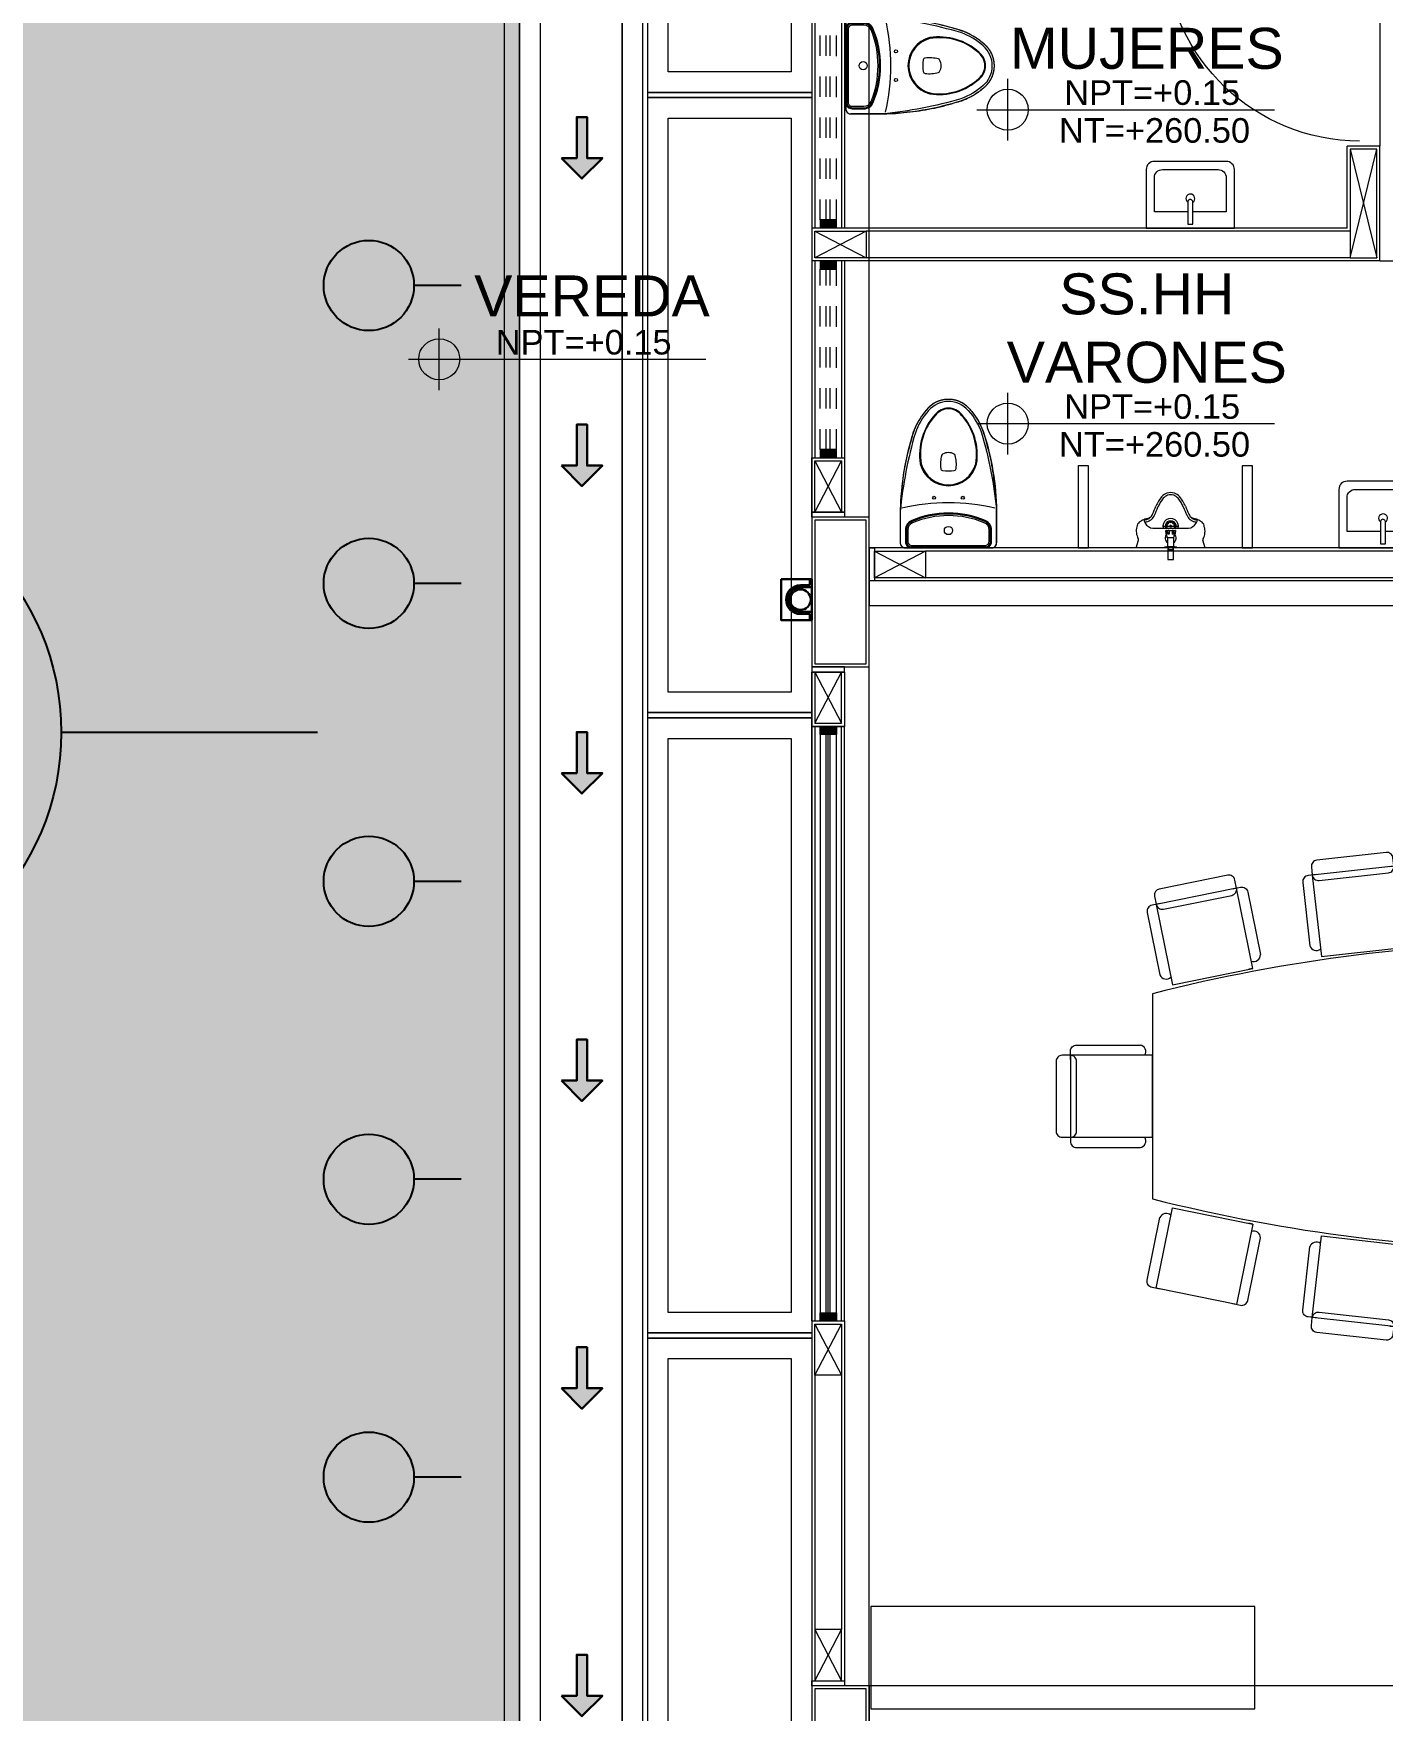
# Model space of a CAD drawing. Header units: metres. Extents: x 349075 to 349285, y 9281902 to 9282050.
# Drawn here: x 349099.97 to 349106.54, y 9281932.1 to 9281940.28 of the extents above; entities that cross this region are included whole.
import ezdxf

# ---------------------------------------------------------------- set-up
doc = ezdxf.new("R2010")
doc.units = ezdxf.units.M
doc.header["$LTSCALE"] = 0.25
doc.linetypes.add('01 nivel$0$HIDDEN2', pattern=[0.1875, 0.125, -0.0625])
for name, color, linetype, lineweight in [('.', 7, 'Continuous', 0), ('0_ CUNETAS', 151, 'Continuous', 5), ('0_VANOS', 30, 'Continuous', 9), ('AREA-VERDE', 3, 'CONTINUOUS', 9), ('ARQ-FONDO', 253, 'CONTINUOUS', 9), ('CUNETAS-RED', 5, 'CONTINUOUS', 18), ('LLORAD-SIMB', 1, 'CONTINUOUS', 25), ('LLORAD-TEXTO', 1, 'CONTINUOUS', 25), ('LLORAD-TRAMO', 1, 'CONTINUOUS', 70)]:
    doc.layers.add(name, color=color, linetype=linetype, lineweight=lineweight)
doc.styles.add('Arial_1', font='arial.ttf', dxfattribs={"height": 0.15})

# ---------------------------------------------------------------- blocks, each defined once
blk = doc.blocks.new('*U3805')
at = {"layer": '.', "lineweight": 30}
h = blk.add_hatch(color=1, dxfattribs=at)
h.dxf.hatch_style = 1
h.paths.add_polyline_path([(-0.025, -0.05), (-0.1, -0.05), (0, -0.15), (0.1, -0.05), (0.025, -0.05), (0.025, 0.15), (-0.025, 0.15)])
at = {"layer": '0_ CUNETAS', "color": 1, "lineweight": 30}
blk.add_lwpolyline([(-0.1, -0.05), (-0.025, -0.05), (-0.025, 0.15), (0.025, 0.15), (0.025, -0.05), (0.1, -0.05), (0, -0.15)], close=True, dxfattribs=at)
blk = doc.blocks.new('*U3868')
at = {"layer": '0_ CUNETAS', "color": 0, "linetype": 'ByBlock', "lineweight": -2, "transparency": 16777216}
for p in [(0, 16.5), (0, 15), (0, 13.5), (0, 12), (0, 10.5), (0, 9)]:
    blk.add_blockref('*U3805', p, dxfattribs=at)
blk = doc.blocks.new('red drenaje')
at = {"layer": 'CUNETAS-RED', "lineweight": 0}
for p, q in [((-48.7, 70.0031), (-48.7, 10.193)), ((-48.1, 70.0031), (-48.1, 10.193)), ((-48.6, 69.7801), (-48.6, 10.193)), ((-48.2, 69.7801), (-48.2, 10.193))]:
    blk.add_line(p, q, dxfattribs=at)
blk.add_lwpolyline([(-48.2, 10.193), (-48.2, 69.9031), (-48.6, 69.9031), (-48.6, 10.193)], close=True, dxfattribs=at)
blk.add_blockref('*U3868', (-48.3957, 5.2249), dxfattribs=at)
blk = doc.blocks.new('junta vereda 0.8')
at = {"layer": 'ARQ-FONDO'}
blk.add_lwpolyline([(0.0127, 0), (-0.0127, 0), (-0.0127, 0.8), (0.0127, 0.8)], close=True, dxfattribs=at)
blk = doc.blocks.new('Cotas de elevación - M_Cota de elevación - Destino rellenado-517392-Nivel 1')
at = {"layer": 'ARQ-FONDO'}
for p, q in [((0, -0.0015), (0, 0.0015)), ((-0.0015, 0), (0.013, 0))]:
    blk.add_line(p, q, dxfattribs=at)
blk.add_circle((0, 0), 0.001, dxfattribs=at)
blk = doc.blocks.new('VEREDAAAAA')
at = {"layer": 'ARQ-FONDO', "elevation": 0}
for points in [[(-19.03, -6.9778), (-19.03, -9.9778), (-19.83, -9.9778), (-19.83, -6.9778)], [(-19.13, -7.0778), (-19.13, -9.8778), (-19.73, -9.8778), (-19.73, -7.0778)], [(-19.03, -10.0032), (-19.03, -13.0032), (-19.83, -13.0032), (-19.83, -10.0032)], [(-19.13, -10.1032), (-19.13, -12.9032), (-19.73, -12.9032), (-19.73, -10.1032)], [(-19.03, -13.0286), (-19.03, -16.0286), (-19.83, -16.0286), (-19.83, -13.0286)], [(-19.13, -13.1286), (-19.13, -15.9286), (-19.73, -15.9286), (-19.73, -13.1286)], [(-19.03, -16.054), (-19.03, -19.054), (-19.83, -19.054), (-19.83, -16.054)], [(-19.13, -16.154), (-19.13, -18.954), (-19.73, -18.954), (-19.73, -16.154)]]:
    blk.add_lwpolyline(points, close=True, dxfattribs=at)
at = {"layer": 'ARQ-FONDO', "rotation": 270}
for p in [(-19.8301, -9.9905, 0), (-19.83, -13.0159, 0), (-19.83, -16.0413, 0)]:
    blk.add_blockref('junta vereda 0.8', p, dxfattribs=at)
at = {"layer": 'ARQ-FONDO', "xscale": 99.99999999999991, "yscale": 99.99999999999991, "zscale": 99.99999999999991}
blk.add_blockref('Cotas de elevación - M_Cota de elevación - Destino rellenado-517392-Nivel 1', (-20.8468, -11.2797), dxfattribs=at)
at = {"layer": 'ARQ-FONDO', "insert": (-21.2768, -10.8706), "char_height": 0.2, "width": 2.349898, "attachment_point": 1, "style": 'Arial_1'}
blk.add_mtext('\\pxqc;VEREDA', dxfattribs=at)
at = {"layer": 'ARQ-FONDO', "insert": (-20.5711, -11.1363), "char_height": 0.12, "width": 0.902142, "attachment_point": 1, "line_spacing_factor": 0.941778, "style": 'Arial_1'}
blk.add_mtext('NPT=+0.15', dxfattribs=at)
blk = doc.blocks.new('534')
at = {"layer": 'ARQ-FONDO'}
for points in [[(2700.0273, 624.015), (2699.6273, 624.015), (2699.6273, 623.965), (2700.0273, 623.965)], [(2700.0273, 623.215), (2699.6273, 623.215), (2699.6273, 623.165), (2700.0273, 623.165)]]:
    blk.add_lwpolyline(points, close=True, dxfattribs=at)
blk = doc.blocks.new('3145')
at = {"layer": 'ARQ-FONDO'}
for p, q in [((2730.4578, 649.8224), (2730.4198, 649.8124)), ((2730.4578, 649.8239), (2730.4578, 649.4874)), ((2730.3518, 649.6169), (2730.3518, 649.6929)), ((2730.3731, 649.6782), (2730.3731, 649.6753)), ((2730.3731, 649.6753), (2730.3901, 649.6732)), ((2730.3731, 649.6678), (2730.3731, 649.6753)), ((2730.3901, 649.6762), (2730.3901, 649.6732)), ((2730.4081, 649.6711), (2730.3901, 649.6734)), ((2730.4581, 649.6849), (2730.4566, 649.6849)), ((2730.3731, 649.6678), (2730.3731, 649.6626)), ((2730.3731, 649.6626), (2730.3901, 649.6616)), ((2730.3731, 649.6469), (2730.3731, 649.6626)), ((2730.3731, 649.6469), (2730.3901, 649.6481)), ((2730.3731, 649.6469), (2730.3731, 649.6417)), ((2730.3901, 649.6428), (2730.3731, 649.6417)), ((2730.3731, 649.6344), (2730.3731, 649.6417)), ((2730.3731, 649.6344), (2730.3901, 649.6365)), ((2730.3731, 649.6344), (2730.3731, 649.6315)), ((2730.3901, 649.6669), (2730.3901, 649.6616)), ((2730.3901, 649.6481), (2730.3901, 649.6428)), ((2730.4081, 649.6386), (2730.3901, 649.6363)), ((2730.3901, 649.6365), (2730.3901, 649.6336)), ((2730.4081, 649.6711), (2730.4081, 649.6386)), ((2730.4081, 649.6689), (2730.4529, 649.6679)), ((2730.4529, 649.6418), (2730.4081, 649.6409)), ((2730.4581, 649.6249), (2730.4566, 649.6249)), ((2730.4579, 649.6654), (2730.4661, 649.6654)), ((2730.4579, 649.6444), (2730.4661, 649.6444)), ((2730.4661, 649.6654), (2730.4661, 649.6444)), ((2730.4578, 649.4874), (2730.4198, 649.4973))]:
    blk.add_line(p, q, dxfattribs=at)
blk.add_lwpolyline([(2730.4578, 649.6412), (2730.5132, 649.6412), (2730.5132, 649.6683), (2730.4578, 649.6683)], dxfattribs=at)
for centre in [(2730.337, 649.6697), (2730.3518, 649.6759), (2730.3308, 649.6549), (2730.337, 649.64), (2730.3518, 649.6549), (2730.3518, 649.6339)]:
    blk.add_circle(centre, 0.0045, dxfattribs=at)
for centre, radius, start, end in [((2730.2809, 649.7788), 0.0369, 288.82805, 321.60713), ((2730.2874, 649.7661), 0.0229, 310.30956, 330.63332), ((2730.2492, 649.793), 0.0696, 326.70076, 344.84375), ((2730.2746, 649.786), 0.0464, 319.48247, 347.38743), ((2730.4133, 649.75), 0.1001, 152.10911, 165.64146), ((2730.2746, 649.786), 0.0574, 319.48247, 347.38743), ((2730.3443, 649.7704), 0.025, 150.63933, 167.38743), ((2730.3251, 649.7812), 0.003, 68.28304, 150.63933), ((2730.3626, 649.7797), 0.0414, 137.07632, 155.50345), ((2730.3019, 649.7229), 0.0657, 28.07725, 68.28304), ((2730.3443, 649.7704), 0.014, 150.63933, 167.38743), ((2730.3356, 649.7746), 0.00444, 84.88459, 143.79775), ((2730.3547, 649.7903), 0.0285, 90.71185, 141.97672), ((2730.3769, 649.748), 0.0744, 61.40084, 107.66941), ((2730.4173, 649.8221), 0.01, 241.40084, 284.67639), ((2730.2681, 649.6547), 0.0802, 166.85605, 192.82198), ((2730.2503, 649.6507), 0.0643, 130.74163, 159.76301), ((2730.2512, 649.6498), 0.0545, 130.88411, 158.62076), ((2730.323, 649.5609), 0.1798, 112.61017, 129.62851), ((2730.323, 649.5609), 0.1688, 112.61017, 129.62851), ((2730.1085, 650.1135), 0.413, 290.60016, 296.50436), ((2730.1085, 650.1135), 0.424, 290.60016, 296.50436), ((2730.2809, 649.7788), 0.0479, 288.82805, 321.60713), ((2730.3518, 649.6549), 0.038, 75.17225, 284.82775), ((2730.3518, 649.6549), 0.027, 68.55555, 291.44445), ((2730.3518, 649.6549), 0.021, 71.85706, 288.14294), ((2727.9106, 649.6549), 2.4513, 0, 2.31467), ((2730.4091, 649.6546), 0.027, 30.56654, 134.73477), ((2730.2512, 649.6599), 0.0655, 200.58819, 229.11589), ((2730.2698, 649.6549), 0.071, 167.93953, 192.06047), ((2730.2512, 649.6599), 0.0545, 201.37924, 229.11589), ((2730.323, 649.7488), 0.1798, 230.37149, 247.38983), ((2730.323, 649.7488), 0.1688, 230.37149, 247.38983), ((2730.1085, 649.1962), 0.424, 63.49564, 69.39984), ((2730.3518, 649.6549), 0.0045, 0, 299.93822), ((2727.9106, 649.6549), 2.4513, 357.68533, 0), ((2730.4091, 649.6546), 0.027, 225.26523, 330.76977), ((2730.1085, 649.1962), 0.413, 63.49564, 69.39984), ((2730.2809, 649.531), 0.0369, 38.39287, 71.17195), ((2730.2809, 649.531), 0.0479, 38.39287, 71.17195), ((2730.2874, 649.5436), 0.0229, 29.36668, 49.69044), ((2730.2492, 649.5167), 0.0696, 15.15625, 33.29924), ((2730.2746, 649.5237), 0.0464, 12.61257, 40.51753), ((2730.4133, 649.5597), 0.1001, 194.35854, 207.89089), ((2730.2746, 649.5237), 0.0574, 12.61257, 40.51753), ((2730.3443, 649.5393), 0.025, 192.61257, 209.36067), ((2730.3251, 649.5285), 0.003, 209.36067, 291.71696), ((2730.3626, 649.53), 0.0414, 204.49655, 222.92368), ((2730.3019, 649.5868), 0.0657, 291.71696, 331.92275), ((2730.3443, 649.5393), 0.014, 192.61257, 209.36067), ((2730.3356, 649.5351), 0.00444, 216.20225, 275.11541), ((2730.3612, 649.5275), 0.0388, 221.49741, 259.74721), ((2730.3739, 649.5717), 0.0846, 256.67001, 297.18066), ((2730.4173, 649.4876), 0.01, 75.32361, 118.59916)]:
    blk.add_arc(centre, radius, start, end, dxfattribs=at)
for points in [[(2730.3731, 649.6782), (2730.3788, 649.6775), (2730.3845, 649.6768), (2730.3901, 649.6762)], [(2730.3731, 649.6678), (2730.3788, 649.6675), (2730.3845, 649.6672), (2730.3901, 649.6669)], [(2730.3901, 649.6336), (2730.3845, 649.6329), (2730.3788, 649.6322), (2730.3731, 649.6315)]]:
    blk.add_open_spline(points, degree=3, dxfattribs=at)
blk.add_open_spline([(2730.4566, 649.6849), (2730.4563, 649.6849), (2730.4559, 649.6848), (2730.4552, 649.6846), (2730.4549, 649.6844), (2730.4544, 649.684), (2730.4542, 649.6838), (2730.4538, 649.6834), (2730.4536, 649.6832), (2730.4534, 649.6828), (2730.4534, 649.6826), (2730.4533, 649.6824), (2730.4532, 649.6823), (2730.4532, 649.6821), (2730.4532, 649.682), (2730.4532, 649.6819), (2730.4531, 649.6818), (2730.4531, 649.6815), (2730.4531, 649.6814), (2730.4531, 649.6807), (2730.453, 649.6799), (2730.453, 649.6774), (2730.453, 649.6757), (2730.4529, 649.6716), (2730.4529, 649.6692), (2730.4529, 649.6641), (2730.4529, 649.6614), (2730.4529, 649.6558), (2730.4529, 649.6529), (2730.4529, 649.6473), (2730.4529, 649.6446), (2730.4529, 649.6396), (2730.4529, 649.6374), (2730.453, 649.6335), (2730.453, 649.6319), (2730.4531, 649.6294), (2730.4531, 649.6288), (2730.4531, 649.628), (2730.4531, 649.628), (2730.4532, 649.6277), (2730.4532, 649.6276), (2730.4532, 649.6274), (2730.4533, 649.6273), (2730.4534, 649.6269), (2730.4535, 649.6267), (2730.4538, 649.6263), (2730.4539, 649.6261), (2730.4542, 649.6258), (2730.4544, 649.6257), (2730.4549, 649.6253), (2730.4553, 649.6251), (2730.4561, 649.6249), (2730.4564, 649.6249), (2730.4566, 649.6249)], degree=3, knots=[1.916723, 1.916723, 1.916723, 1.916723, 1.919748, 1.919748, 1.923082, 1.923082, 1.927452, 1.927452, 1.934042, 1.934042, 1.943437, 1.943437, 1.953798, 1.953798, 1.967187, 1.967187, 1.990863, 1.990863, 2.061295, 2.061295, 2.375454, 2.375454, 2.703907, 2.703907, 3.025591, 3.025591, 3.346257, 3.346257, 3.666675, 3.666675, 3.987107, 3.987107, 4.307832, 4.307832, 4.629766, 4.629766, 4.960183, 4.960183, 5.009249, 5.009249, 5.020348, 5.020348, 5.034179, 5.034179, 5.044278, 5.044278, 5.048432, 5.048432, 5.051491, 5.051491, 5.05606, 5.05606, 5.058315, 5.058315, 5.058315, 5.058315], dxfattribs=at)
blk = doc.blocks.new('3545454')
at = {"layer": 'ARQ-FONDO'}
for p, q in [((2729.8556, 649.2617), (2730.0106, 649.2617)), ((2730.0356, 648.8167), (2730.0356, 649.2367)), ((2729.8556, 648.7917), (2730.0106, 648.7917))]:
    blk.add_line(p, q, dxfattribs=at)
for points in [[(2729.4706, 649.1976, -0.073136), (2729.8556, 649.2617, -0.060294)], [(2729.4735, 649.1881, -0.047463), (2729.8556, 649.2617)], [(2729.4706, 648.8558, 0.073117), (2729.8556, 648.7917, 0.060294)], [(2729.4735, 648.8653, 0.047463), (2729.8556, 648.7917)]]:
    blk.add_lwpolyline(points, format="xyb", dxfattribs=at)
for points in [[(2729.9473, 648.8167), (2730.0036, 648.8167, 0.414214), (2730.0356, 648.8487), (2730.0356, 649.2047, 0.414214), (2730.0036, 649.2367), (2729.9473, 649.2367, 0.303863), (2729.9011, 649.2057, 0.19793), (2729.9011, 648.8476, 0.303863)], [(2729.9473, 648.8217), (2730.0036, 648.8217, 0.414214), (2730.0306, 648.8487), (2730.0306, 649.2047, 0.414214), (2730.0036, 649.2317), (2729.9473, 649.2317, 0.303863), (2729.9057, 649.2038, 0.19793), (2729.9057, 648.8496, 0.303863)], [(2729.9473, 648.8287), (2730.0036, 648.8287, 0.414214), (2730.0236, 648.8487), (2730.0236, 649.2047, 0.414214), (2730.0036, 649.2247), (2729.9473, 649.2247, 0.303863), (2729.9121, 649.2012, 0.19793), (2729.9121, 648.8522, 0.303863)]]:
    blk.add_lwpolyline(points, format="xyb", close=True, dxfattribs=at)
for centre, radius in [((2729.7906, 649.0967), 0.0075), ((2729.9506, 649.0267), 0.02), ((2729.7906, 648.9567), 0.0075)]:
    blk.add_circle(centre, radius, dxfattribs=at)
for centre, radius, start, end in [((2730.8098, 649.0267), 0.9942, 166.81248, 193.18752), ((2730.0106, 649.2367), 0.025, 0, 90), ((2729.5805, 648.8768), 0.2906, 81.03982, 132.31169), ((2729.5776, 648.8818), 0.2817, 80.3823, 132.55425), ((2729.5903, 649.0267), 0.1372, 284.46755, 75.53245), ((2729.5903, 649.0267), 0.1416, 284.46755, 75.53245), ((2729.4374, 649.0267), 0.0836, 128.80772, 231.19228), ((2729.4374, 649.0267), 0.0804, 128.80772, 231.19228), ((2729.6287, 649.0267), 0.0583, 150.90438, 209.09562), ((2729.5864, 649.0502), 0.01, 104.53949, 150.90438), ((2729.6277, 648.8913), 0.1742, 83.2198, 104.53949), ((2729.6476, 649.0543), 0.01, 5.98436, 86.386), ((2729.3847, 649.0267), 0.2744, 354.01564, 5.98436), ((2729.5805, 649.1766), 0.2906, 227.68831, 278.96018), ((2729.5776, 649.1716), 0.2817, 227.44575, 279.6177), ((2729.5864, 649.0032), 0.01, 209.09562, 255.46051), ((2729.6277, 649.1621), 0.1742, 255.46051, 276.7802), ((2729.6476, 648.9991), 0.01, 273.614, 354.01564), ((2730.0106, 648.8167), 0.025, 270, 0)]:
    blk.add_arc(centre, radius, start, end, dxfattribs=at)
at = {"layer": 'ARQ-FONDO', "extrusion": (0, 0, -1)}
blk.add_ellipse((2729.5819, 648.8845), major_axis=(0.2279, 0.2279), ratio=1, start_param=4.760773, end_param=5.154972, dxfattribs=at)
at = {"layer": 'ARQ-FONDO'}
for centre, major_axis, start_param, end_param in [((2729.4473, 649.0267), (0.0895, -0.0895), 3.060588, 4.793394), ((2729.5819, 649.1689), (0.2279, 0.2279), 3.189976, 3.584176)]:
    blk.add_ellipse(centre, major_axis=major_axis, ratio=1, start_param=start_param, end_param=end_param, dxfattribs=at)
blk.add_rational_spline([(2729.3587, 648.9227), (2729.3586, 648.9227), (2729.3586, 648.9228), (2729.3585, 648.9228), (2729.3562, 648.9248), (2729.354, 648.9268), (2729.3456, 648.935), (2729.3399, 648.9418), (2729.3298, 648.9563), (2729.3255, 648.9641), (2729.3185, 648.9802), (2729.3158, 648.9887), (2729.312, 649.0059), (2729.3109, 649.0147), (2729.3105, 649.0323), (2729.3111, 649.0412), (2729.3141, 649.0585), (2729.3165, 649.0671), (2729.3227, 649.0836), (2729.3267, 649.0915), (2729.336, 649.1065), (2729.3414, 649.1135), (2729.3509, 649.1237), (2729.3546, 649.1272), (2729.3585, 649.1306), (2729.3586, 649.1306), (2729.3586, 649.1307), (2729.3587, 649.1307), (2729.3587, 649.1307), (2729.3587, 649.1307), (2729.3587, 649.1307), (2729.3662, 649.1375), (2729.374, 649.144), (2729.3959, 649.1604), (2729.4104, 649.1697), (2729.4399, 649.1854), (2729.4549, 649.192), (2729.4702, 649.1975), (2729.4703, 649.1975), (2729.4705, 649.1976), (2729.4706, 649.1976), (2729.5954, 649.2377), (2729.7246, 649.2592), (2729.8556, 649.2617), (2729.9073, 649.2617), (2729.959, 649.2617), (2730.0106, 649.2617), (2730.0253, 649.2617), (2730.0356, 649.2513), (2730.0356, 649.2367), (2730.0356, 649.0967), (2730.0356, 648.9567), (2730.0356, 648.8167), (2730.0356, 648.802), (2730.0253, 648.7917), (2730.0106, 648.7917), (2729.959, 648.7917), (2729.9073, 648.7917), (2729.8556, 648.7917), (2729.7246, 648.7942), (2729.5954, 648.8157), (2729.4706, 648.8558), (2729.4705, 648.8558), (2729.4703, 648.8559), (2729.4702, 648.8559), (2729.4549, 648.8614), (2729.4399, 648.868), (2729.4104, 648.8837), (2729.3959, 648.893), (2729.374, 648.9094), (2729.3662, 648.9159), (2729.3587, 648.9227), (2729.3587, 648.9227), (2729.3587, 648.9227), (2729.3587, 648.9227)], [1, 1, 1, 1, 1, 1, 1, 1, 1, 1, 1, 1, 1, 1, 1, 1, 1, 1, 1, 1, 1, 1, 1, 1, 1, 1, 1, 1, 1, 1, 1, 1, 1, 1, 1, 1, 1, 1, 1, 1, 1, 0.992906089237, 0.992906089237, 1, 1, 1, 1, 0.804737854124, 0.804737854124, 1, 1, 1, 1, 0.804737854127, 0.804737854127, 1, 1, 1, 1, 0.99290975227, 0.99290975227, 1, 1, 1, 1, 1, 1, 1, 1, 1, 1, 1, 1, 1, 1], degree=3, knots=[0, 0, 0, 0, 0.001494, 0.001494, 0.001494, 0.067055, 0.067055, 0.260732, 0.260732, 0.454409, 0.454409, 0.648086, 0.648086, 0.841764, 0.841764, 1.035441, 1.035441, 1.229118, 1.229118, 1.422795, 1.422795, 1.616472, 1.616472, 1.728886, 1.728886, 1.728886, 1.730392, 1.730392, 1.730392, 1.730573, 1.730573, 1.730573, 1.822093, 1.822093, 1.977165, 1.977165, 2.124105, 2.124105, 2.124105, 3.124105, 3.124105, 3.124105, 3.41613, 3.41613, 3.41613, 4.41613, 4.41613, 4.41613, 5.986926, 5.986926, 5.986926, 6.986926, 6.986926, 6.986926, 8.557723, 8.557723, 8.557723, 9.557723, 9.557723, 9.557723, 9.849672, 9.849672, 9.849672, 10.849672, 10.849672, 10.849672, 10.996613, 10.996613, 11.151684, 11.151684, 11.243278, 11.243278, 11.243278, 11.243386, 11.243386, 11.243386, 11.243386], dxfattribs=at)
for points, knots in [([(2729.3586, 649.1306), (2729.3661, 649.1375), (2729.374, 649.144), (2729.3959, 649.1604), (2729.4104, 649.1697), (2729.4399, 649.1854), (2729.4549, 649.192), (2729.4702, 649.1975)], [5.5461706, 5.5461706, 5.5461706, 5.5461706, 5.638358, 5.638358, 5.7934291, 5.7934291, 5.94037, 5.94037, 5.94037, 5.94037]), ([(2729.3588, 649.1308), (2729.3548, 649.1274), (2729.351, 649.1238), (2729.3414, 649.1135), (2729.336, 649.1065), (2729.3267, 649.0915), (2729.3227, 649.0836), (2729.3165, 649.0671), (2729.3141, 649.0585), (2729.3111, 649.0412), (2729.3105, 649.0323), (2729.3109, 649.0147), (2729.312, 649.0059), (2729.3158, 648.9887), (2729.3185, 648.9802), (2729.3255, 648.9641), (2729.3298, 648.9563), (2729.3399, 648.9418), (2729.3456, 648.935), (2729.3541, 648.9267), (2729.3564, 648.9246), (2729.3588, 648.9226)], [0.704394, 0.704394, 0.704394, 0.704394, 0.819519, 0.819519, 1.013197, 1.013197, 1.206874, 1.206874, 1.400551, 1.400551, 1.594228, 1.594228, 1.787905, 1.787905, 1.981583, 1.981583, 2.17526, 2.17526, 2.368937, 2.368937, 2.437199, 2.437199, 2.437199, 2.437199]), ([(2729.3586, 648.9228), (2729.3661, 648.9159), (2729.374, 648.9094), (2729.3959, 648.893), (2729.4104, 648.8837), (2729.4399, 648.868), (2729.4549, 648.8614), (2729.4702, 648.8559)], [5.5461706, 5.5461706, 5.5461706, 5.5461706, 5.638358, 5.638358, 5.7934291, 5.7934291, 5.94037, 5.94037, 5.94037, 5.94037])]:
    blk.add_open_spline(points, degree=3, knots=knots, dxfattribs=at)
blk = doc.blocks.new('q0')
at = {"layer": 'ARQ-FONDO'}
for points in [[(2729.6504, 649.6317, 0.414214), (2729.6106, 649.6715), (2729.2602, 649.6715, 0.414214), (2729.2204, 649.6317), (2729.2204, 649.3457), (2729.6504, 649.3457)], [(2729.4234, 649.3654), (2729.4473, 649.3654), (2729.4473, 649.4714, 1.177276), (2729.4234, 649.4714)]]:
    blk.add_lwpolyline(points, format="xyb", close=True, dxfattribs=at)
blk.add_lwpolyline([(2729.4234, 649.4254), (2729.2602, 649.4254), (2729.2602, 649.5919, -0.414214), (2729.3, 649.6317), (2729.5708, 649.6317, -0.414214), (2729.6106, 649.5919), (2729.6106, 649.4254), (2729.4473, 649.4254)], format="xyb", dxfattribs=at)
blk.add_arc((2729.4358, 649.4904), 0.0217, 301.27886, 234.93873, dxfattribs=at)
blk = doc.blocks.new('*U836')
at = {"linetype": 'Continuous', "true_color": 0xbebebe}
for points in [[(3032.1314, 1351.1888), (3032.1314, 1351.2688), (3032.1714, 1351.2688), (3032.1714, 1351.1888)], [(3033.0514, 1351.1888), (3033.0514, 1351.2688), (3033.0914, 1351.2688), (3033.0914, 1351.1888)]]:
    blk.add_hatch(color=9, dxfattribs=at).paths.add_polyline_path(points)
at = {"layer": '0_VANOS', "linetype": 'Continuous'}
for p, q in [((3032.1314, 1351.2688), (3032.1714, 1351.2688)), ((3032.1314, 1351.2688), (3032.1314, 1351.1888)), ((3032.1714, 1351.2688), (3032.1714, 1351.1888)), ((3033.0514, 1351.1888), (3033.0514, 1351.2688)), ((3033.0514, 1351.2688), (3033.0914, 1351.2688)), ((3033.0914, 1351.2688), (3033.0914, 1351.1888)), ((3032.1714, 1351.1888), (3032.1314, 1351.1888)), ((3033.0914, 1351.1888), (3033.0514, 1351.1888))]:
    blk.add_line(p, q, dxfattribs=at)
at = {"layer": '0_VANOS', "linetype": '01 nivel$0$HIDDEN2', "ltscale": 0.5}
for p, q in [((3032.1708, 1351.2688), (3033.0508, 1351.2688)), ((3032.1714, 1351.2388), (3033.0514, 1351.2388)), ((3032.1714, 1351.2188), (3033.0514, 1351.2188)), ((3032.1714, 1351.1888), (3033.0514, 1351.1888))]:
    blk.add_line(p, q, dxfattribs=at)
at = {"layer": '0_VANOS', "linetype": '01 nivel$0$HIDDEN2'}
blk.add_line((3033.0514, 1351.2688), (3033.0914, 1351.2688), dxfattribs=at)
blk = doc.blocks.new('*U837')
at = {"linetype": 'Continuous', "true_color": 0xbebebe}
for points in [[(3032.1314, 1351.1888), (3032.1314, 1351.2688), (3032.1714, 1351.2688), (3032.1714, 1351.1888)], [(3033.4914, 1351.1888), (3033.4914, 1351.2688), (3033.5314, 1351.2688), (3033.5314, 1351.1888)]]:
    blk.add_hatch(color=9, dxfattribs=at).paths.add_polyline_path(points)
at = {"layer": '0_VANOS', "linetype": 'Continuous'}
for p, q in [((3032.1314, 1351.2688), (3032.1714, 1351.2688)), ((3032.1314, 1351.2688), (3032.1314, 1351.1888)), ((3032.1714, 1351.2688), (3032.1714, 1351.1888)), ((3033.4914, 1351.1888), (3033.4914, 1351.2688)), ((3033.4914, 1351.2688), (3033.5314, 1351.2688)), ((3033.5314, 1351.2688), (3033.5314, 1351.1888)), ((3032.1714, 1351.1888), (3032.1314, 1351.1888)), ((3033.5314, 1351.1888), (3033.4914, 1351.1888))]:
    blk.add_line(p, q, dxfattribs=at)
at = {"layer": '0_VANOS', "linetype": '01 nivel$0$HIDDEN2', "ltscale": 0.5}
for p, q in [((3032.1708, 1351.2688), (3033.4908, 1351.2688)), ((3032.1714, 1351.2388), (3033.4914, 1351.2388)), ((3032.1714, 1351.2188), (3033.4914, 1351.2188)), ((3032.1714, 1351.1888), (3033.4914, 1351.1888))]:
    blk.add_line(p, q, dxfattribs=at)
at = {"layer": '0_VANOS', "linetype": '01 nivel$0$HIDDEN2'}
blk.add_line((3033.4914, 1351.2688), (3033.5314, 1351.2688), dxfattribs=at)
blk = doc.blocks.new('*U1568')
blk.add_arc((0.0211, 0.0474), 0.9539, 0.15786, 87.08143)
blk = doc.blocks.new('A$C46D226A8')
at = {"layer": 'ARQ-FONDO', "linetype": 'Continuous', "lineweight": 5}
for p, q in [((470.2, 1733.9), (470.2, 733.2)), ((4470.2, 733.2), (4470.2, 1733.9))]:
    blk.add_line(p, q, dxfattribs=at)
for points in [[(1903.6, 2428.2), (1904.6, 2388.2, 0.414214), (1935.3, 2358.9), (2275.2, 2367.1, 0.414214), (2304.5, 2397.8), (2303.5, 2437.8, 0.414214), (2272.8, 2467.1), (1932.9, 2458.9, 0.414214)], [(2960.3, 2428.2), (2959.3, 2388.2, -0.414214), (2928.6, 2358.9), (2588.7, 2367.1, -0.414214), (2559.4, 2397.8), (2560.4, 2437.8, -0.414214), (2591.1, 2467.1), (2931, 2458.9, -0.414214)], [(1245.3, 2352.3), (1249.7, 2312.5, 0.414214), (1282.8, 2286), (1620.7, 2323.6, 0.414214), (1647.2, 2356.8), (1642.8, 2396.5, 0.414214), (1609.7, 2423), (1271.8, 2385.4, 0.414214)], [(3695.2, 2352.3), (3690.8, 2312.5, -0.414214), (3657.7, 2286), (3319.8, 2323.6, -0.414214), (3293.3, 2356.8), (3297.7, 2396.5, -0.414214), (3330.8, 2423), (3668.7, 2385.4, -0.414214)], [(480.3, 2209.2), (488.2, 2169.9, 0.414214), (523.5, 2146.5), (856.8, 2213.6, 0.414214), (880.3, 2249), (872.4, 2288.2, 0.414214), (837.1, 2311.7), (503.8, 2244.5, 0.414214)], [(4450, 2199.6), (4442.1, 2160.4, -0.414214), (4406.7, 2137), (4073.4, 2204.1, -0.414214), (4049.9, 2239.5), (4057.8, 2278.7, -0.414214), (4093.2, 2302.2), (4426.5, 2235, -0.414214)], [(30, 1033.5), (70, 1033.5, 0.414214), (100, 1063.5), (100, 1403.5, 0.414214), (70, 1433.5), (30, 1433.5, 0.414214), (0, 1403.5), (0, 1063.5, 0.414214)], [(4910.5, 1033.5), (4870.5, 1033.5, -0.414214), (4840.5, 1063.5), (4840.5, 1403.5, -0.414214), (4870.5, 1433.5), (4910.5, 1433.5, -0.414214), (4940.5, 1403.5), (4940.5, 1063.5, -0.414214)], [(4450, 267.4), (4442.1, 306.6, 0.414214), (4406.7, 330.1), (4073.4, 262.9, 0.414214), (4049.9, 227.6), (4057.8, 188.4, 0.414214), (4093.2, 164.9), (4426.5, 232.1, 0.414214)], [(1245.3, 114.8), (1249.7, 154.6, -0.414214), (1282.8, 181.1), (1620.7, 143.5, -0.414214), (1647.2, 110.3), (1642.8, 70.6, -0.414214), (1609.7, 44.1), (1271.8, 81.7, -0.414214)], [(3695.2, 114.8), (3690.8, 154.6, 0.414214), (3657.7, 181.1), (3319.8, 143.5, 0.414214), (3293.3, 110.3), (3297.7, 70.6, 0.414214), (3330.8, 44.1), (3668.7, 81.7, 0.414214)], [(1903.6, 38.9), (1904.6, 78.9, -0.414214), (1935.3, 108.2), (2275.2, 100, -0.414214), (2304.5, 69.3), (2303.5, 29.3, -0.414214), (2272.8, 0), (1932.9, 8.2, -0.414214)], [(2960.3, 38.9), (2959.3, 78.9, 0.414214), (2928.6, 108.2), (2588.7, 100, 0.414214), (2559.4, 69.3), (2560.4, 29.3, 0.414214), (2591.1, 0), (2931, 8.2, 0.414214)]]:
    blk.add_lwpolyline(points, format="xyb", close=True, dxfattribs=at)
for points in [[(1924.6, 2388.4), (1884.6, 2387.4, 0.414214), (1855.3, 2356.7), (1862.8, 2045.9, 0.414214)], [(2284.5, 2397.1), (2324.5, 2398.1, -0.414214), (2355.2, 2368.8), (2362.7, 2057.9, -0.414214)], [(2579.4, 2397.1), (2539.4, 2398.1, 0.414214), (2508.7, 2368.8), (2501.2, 2057.9, 0.414214)], [(2939.3, 2388.4), (2979.3, 2387.4, -0.414214), (3008.6, 2356.7), (3001.1, 2045.9, -0.414214)], [(1269.6, 2314.5), (1229.8, 2310.1, 0.414214), (1203.3, 2276.9), (1237.7, 1967.9, 0.414214)], [(1627.4, 2354.3), (1667.1, 2358.7, -0.414214), (1700.3, 2332.2), (1734.7, 2023.2, -0.414214)], [(3313.1, 2354.3), (3273.4, 2358.7, 0.414214), (3240.2, 2332.2), (3205.8, 2023.2, 0.414214)], [(3670.9, 2314.5), (3710.7, 2310.1, -0.414214), (3737.2, 2276.9), (3702.8, 1967.9, -0.414214)], [(860.8, 2244.8), (900, 2252.7, -0.414214), (935.3, 2229.2), (996.8, 1924.4, -0.414214)], [(4069.5, 2235.3), (4030.3, 2243.2, 0.414214), (3995, 2219.7), (3933.5, 1914.9, 0.414214)], [(507.9, 2173.7), (468.7, 2165.8, 0.414214), (445.2, 2130.4), (506.6, 1825.6, 0.414214)], [(4422.4, 2164.1), (4461.6, 2156.2, -0.414214), (4485.1, 2120.9), (4423.6, 1816.1, -0.414214)], [(2314.1, 1997.7), (2294.1, 1997.2, -0.414214)], [(2549.8, 1997.7), (2569.8, 1997.2, 0.414214)], [(1691.5, 1959), (1671.6, 1956.8, -0.414214)], [(3249, 1959), (3268.9, 1956.8, 0.414214)], [(959.4, 1856.6), (939.8, 1852.7, -0.414214)], [(3970.9, 1847.1), (3990.5, 1843.2, 0.414214)], [(70.2, 1413.5), (70.2, 1453.5, -0.414214), (100.2, 1483.5), (411.2, 1483.5, -0.414214)], [(4870.2, 1413.5), (4870.2, 1453.5, 0.414214), (4840.2, 1483.5), (4529.3, 1483.5, 0.414214)], [(4470.2, 1433.5), (4470.2, 1413.5, 0.414214)], [(70.2, 1053.5), (70.2, 1013.5, 0.414214), (100.2, 983.5), (411.2, 983.5, 0.414214)], [(4870.2, 1053.5), (4870.2, 1013.5, -0.414214), (4840.2, 983.5), (4529.3, 983.5, -0.414214)], [(507.9, 293.4), (468.7, 301.3, -0.414214), (445.2, 336.7), (506.6, 641.5, -0.414214)], [(959.4, 610.4), (939.8, 614.4, 0.414214)], [(3970.9, 620), (3990.5, 623.9, -0.414214)], [(4422.4, 302.9), (4461.6, 310.8, 0.414214), (4485.1, 346.2), (4423.6, 651, 0.414214)], [(860.8, 222.3), (900, 214.4, 0.414214), (935.3, 237.9), (996.8, 542.7, 0.414214)], [(1269.6, 152.6), (1229.8, 157, -0.414214), (1203.3, 190.2), (1237.7, 499.2, -0.414214)], [(1691.5, 508.1), (1671.6, 510.3, 0.414214)], [(3249, 508.1), (3268.9, 510.3, -0.414214)], [(3670.9, 152.6), (3710.7, 157, 0.414214), (3737.2, 190.2), (3702.8, 499.2, 0.414214)], [(4069.5, 231.8), (4030.3, 223.9, -0.414214), (3995, 247.4), (3933.5, 552.2, -0.414214)], [(1627.4, 112.8), (1667.1, 108.4, 0.414214), (1700.3, 134.9), (1734.7, 443.9, 0.414214)], [(1924.6, 78.7), (1884.6, 79.6, -0.414214), (1855.3, 110.4), (1862.8, 421.2, -0.414214)], [(2284.5, 70), (2324.5, 69, 0.414214), (2355.2, 98.3), (2362.7, 409.1, 0.414214)], [(2314.1, 469.4), (2294.1, 469.9, 0.414214)], [(2579.4, 70), (2539.4, 69, -0.414214), (2508.7, 98.3), (2501.2, 409.1, -0.414214)], [(2549.8, 469.4), (2569.8, 469.9, -0.414214)], [(2939.3, 78.7), (2979.3, 79.6, 0.414214), (3008.6, 110.4), (3001.1, 421.2, 0.414214)], [(3313.1, 112.8), (3273.4, 108.4, -0.414214), (3240.2, 134.9), (3205.8, 443.9, -0.414214)]]:
    blk.add_lwpolyline(points, format="xyb", dxfattribs=at)
for points in [[(1904.6, 2387.9), (1914.2, 1988), (2314.1, 1997.7), (2304.5, 2397.6)], [(2959.3, 2387.9), (2949.7, 1988), (2549.8, 1997.7), (2559.4, 2397.6)], [(1249.7, 2312.3), (1294, 1914.7), (1691.5, 1959), (1647.3, 2356.5)], [(3690.8, 2312.3), (3646.5, 1914.7), (3249, 1959), (3293.2, 2356.5)], [(488.3, 2169.7), (567.3, 1777.6), (959.4, 1856.6), (880.4, 2248.7)], [(4442, 2160.2), (4363, 1768.1), (3970.9, 1847.1), (4049.9, 2239.2)], [(70.2, 1033.5), (470.2, 1033.5), (470.2, 1433.5), (70.2, 1433.5)], [(4870.2, 1033.5), (4470.2, 1033.5), (4470.2, 1433.5), (4870.2, 1433.5)], [(488.3, 297.4), (567.3, 689.5), (959.4, 610.4), (880.4, 218.3)], [(4442, 306.9), (4363, 699), (3970.9, 620), (4049.9, 227.8)], [(1249.7, 154.8), (1294, 552.4), (1691.5, 508.1), (1647.3, 110.6)], [(3690.8, 154.8), (3646.5, 552.4), (3249, 508.1), (3293.2, 110.6)], [(1904.6, 79.2), (1914.2, 479), (2314.1, 469.4), (2304.5, 69.5)], [(2959.3, 79.2), (2949.7, 479), (2549.8, 469.4), (2559.4, 69.5)]]:
    blk.add_lwpolyline(points, close=True, dxfattribs=at)
for centre, radius, start, end in [((1895.3, 2053), 33.2, 192.34988, 303.04603), ((2330, 2063.5), 33.2, 239.71986, 350.41601), ((2533.9, 2063.5), 33.2, 189.58399, 300.28014), ((2968.7, 2053), 33.2, 236.95397, 347.65012), ((2470.2, -6123.7), 8108.1, 75.71972, 104.28028), ((1269.4, 1977.8), 33.2, 197.31713, 308.01327), ((1701.6, 2025.9), 33.2, 244.68711, 355.38325), ((3238.9, 2025.9), 33.2, 184.61675, 295.31289), ((3671.1, 1977.8), 33.2, 231.98673, 342.68287), ((963.6, 1924.1), 33.2, 249.73339, 0.42953), ((3966.7, 1914.6), 33.2, 179.57047, 290.26661), ((537.3, 1838.2), 33.2, 202.36341, 313.05956), ((4393, 1828.7), 33.2, 226.94044, 337.63659), ((404.9, 1451), 33.2, 328.33692, 79.03306), ((4535.6, 1451), 33.2, 100.96694, 211.66308), ((404.9, 1016.1), 33.2, 280.96694, 31.66308), ((4535.6, 1016.1), 33.2, 148.33692, 259.03306), ((2470.2, 8631.3), 8147.4, 255.78994, 284.21006), ((537.3, 628.9), 33.2, 46.94044, 157.63659), ((4393, 638.4), 33.2, 22.36341, 133.05956), ((963.6, 542.9), 33.2, 359.57047, 110.26661), ((3966.7, 552.4), 33.2, 69.73339, 180.42953), ((1269.4, 489.3), 33.2, 51.98673, 162.68287), ((3671.1, 489.3), 33.2, 17.31713, 128.01327), ((1701.6, 441.2), 33.2, 4.61675, 115.31289), ((1895.3, 414.1), 33.2, 56.95397, 167.65012), ((2330, 403.6), 33.2, 9.58399, 120.28014), ((2533.9, 403.6), 33.2, 59.71986, 170.41601), ((2968.7, 414.1), 33.2, 12.34988, 123.04603), ((3238.9, 441.2), 33.2, 64.68711, 175.38325)]:
    blk.add_arc(centre, radius, start, end, dxfattribs=at)
blk = doc.blocks.new('*U1743')
at = {"linetype": 'Continuous', "lineweight": 0, "true_color": 0xbebebe}
for points in [[(3037.2524, 1360.5431), (3037.2124, 1360.5431), (3037.2124, 1360.4631), (3037.2524, 1360.4631)], [(3040.1124, 1360.5431), (3040.0724, 1360.5431), (3040.0724, 1360.4631), (3040.1124, 1360.4631)]]:
    blk.add_hatch(color=9, dxfattribs=at).paths.add_polyline_path(points)
at = {"layer": '0_VANOS', "linetype": 'Continuous'}
for p, q in [((3037.2524, 1360.5131), (3040.0724, 1360.5131)), ((3037.2524, 1360.5031), (3040.0724, 1360.5031)), ((3037.2524, 1360.4931), (3040.0724, 1360.4931))]:
    blk.add_line(p, q, dxfattribs=at)
for points in [[(3037.2124, 1360.5431), (3037.2124, 1360.4631), (3037.2524, 1360.4631), (3037.2524, 1360.5431)], [(3037.2524, 1360.5431), (3040.0724, 1360.5431), (3040.0724, 1360.4631), (3037.2524, 1360.4631)], [(3040.0724, 1360.5431), (3040.0724, 1360.4631), (3040.1124, 1360.4631), (3040.1124, 1360.5431)]]:
    blk.add_lwpolyline(points, close=True, dxfattribs=at)
blk = doc.blocks.new('montante')
at = {"layer": 'ARQ-FONDO', "lineweight": 30}
for p, q in [((0.0455, 0.07), (0.0455, 0.095)), ((0, 0.07), (0.0455, 0.07)), ((0, 0.06), (0.0555, 0.06)), ((0, -0.06), (0.0555, -0.06)), ((0, -0.07), (0.0455, -0.07)), ((0.0455, -0.07), (0.0455, -0.095))]:
    blk.add_line(p, q, dxfattribs=at)
blk.add_lwpolyline([(-0.0945, 0.1), (-0.0945, -0.1), (0.0555, -0.1), (0.0555, 0.1)], close=True, dxfattribs=at)
blk.add_circle((0, 0), 0.05, dxfattribs=at)
for centre, radius, start, end in [((0.0505, 0.095), 0.005, 0, 180), ((0, 0), 0.07, 90, 270), ((0, 0), 0.06, 90, 270), ((0.0505, -0.095), 0.005, 180, 0)]:
    blk.add_arc(centre, radius, start, end, dxfattribs=at)
blk = doc.blocks.new('ADMIII PLATA GG')
at = {"layer": 'ARQ-FONDO'}
for p, q in [((-17.815, -6.105), (-17.815, -10.545)), ((-17.8, -8.025), (-17.8, -9.425)), ((-17.67, -8.025), (-17.67, -9.425)), ((-17.655, -8.025), (-17.655, -9.425)), ((-15.045, -8.025), (-15.045, -9.025)), ((-15.205, -9.425), (-15.205, -9.025)), ((-15.045, -9.025), (-15.205, -9.025)), ((-15.19, -9.57), (-15.06, -9.04)), ((-15.19, -9.04), (-15.06, -9.57)), ((-15.045, -9.585), (-15.045, -9.025)), ((-15.205, -9.425), (-17.815, -9.425)), ((-17.55, -9.44), (-17.8, -9.57)), ((-17.8, -9.44), (-17.55, -9.57)), ((-15.19, -9.44), (-17.55, -9.44)), ((-15.045, -9.585), (-17.815, -9.585)), ((-17.8, -9.585), (-17.8, -10.545)), ((-17.67, -9.585), (-17.67, -10.545)), ((-17.655, -9.585), (-17.655, -10.545)), ((-15.19, -9.57), (-17.55, -9.57)), ((-15.045, -9.585), (-14.145, -9.585)), ((-17.8, -10.56), (-17.67, -10.81)), ((-17.8, -10.81), (-17.67, -10.56)), ((-17.655, -10.81), (-17.815, -10.81)), ((-14.145, -10.985), (-17.535, -10.985)), ((-17.26, -11, 41.0973), (-17.51, -11.13, 41.0973)), ((-17.51, -11, 41.0973), (-17.26, -11.13, 41.0973)), ((-11.19, -11), (-17.26, -11)), ((-10.94, -11.145), (-17.5323, -11.145)), ((-11.19, -11.13), (-17.26, -11.13)), ((-17.815, -11.49), (-17.815, -13.345)), ((-17.815, -11.59), (-17.815, -13.345)), ((-17.655, -11.59), (-17.815, -11.59)), ((-17.8, -11.84), (-17.67, -11.59)), ((-17.8, -11.59), (-17.67, -11.84)), ((-17.815, -11.855), (-17.655, -11.855)), ((-17.815, -14.755), (-17.815, -11.855)), ((-17.8, -11.855), (-17.8, -14.755)), ((-17.67, -14.755), (-17.67, -11.855)), ((-17.655, -14.755), (-17.655, -11.855)), ((-17.815, -14.755), (-17.815, -16.51)), ((-17.815, -14.755), (-17.655, -14.755)), ((-17.8, -14.77), (-17.67, -15.02)), ((-17.8, -15.02), (-17.67, -14.77)), ((-17.655, -14.755), (-17.655, -16.51)), ((-17.8, -15.02), (-17.8, -16.26, 253.461)), ((-17.67, -15.02), (-17.67, -16.26)), ((-17.8, -16.51, 253.461), (-17.67, -16.26, 253.461)), ((-17.8, -16.26, 253.461), (-17.67, -16.51, 253.461)), ((-17.815, -16.51), (-17.655, -16.51))]:
    blk.add_line(p, q, dxfattribs=at)
at = {"layer": 'ARQ-FONDO', "ltscale": 0.7}
for points in [[(1.515, 1.392), (-19.315, 1.392), (-19.315, -23.938), (1.515, -23.938)], [(-17.535, -0.715), (-17.815, -0.715), (-17.815, -21.585), (-17.535, -21.585)]]:
    blk.add_lwpolyline(points, close=True, dxfattribs=at)
at = {"layer": 'ARQ-FONDO'}
for points in [[(-15.19, -9.04), (-15.19, -9.57), (-15.06, -9.57), (-15.06, -9.04)], [(-17.8, -9.44), (-17.55, -9.44), (-17.55, -9.57), (-17.8, -9.57)], [(-17.815, -11.565), (-17.815, -11.59), (-17.655, -11.59), (-17.655, -11.565)], [(-17.8, -11.59), (-17.8, -11.84), (-17.67, -11.84), (-17.67, -11.59)], [(-17.815, -16.535), (-17.815, -16.51), (-17.655, -16.51), (-17.655, -16.535)]]:
    blk.add_lwpolyline(points, close=True, dxfattribs=at)
for points, elevation in [([(-17.815, -10.81), (-17.815, -10.545), (-17.655, -10.545), (-17.655, -10.81)], 0), ([(-17.8, -10.81), (-17.8, -10.56), (-17.67, -10.56), (-17.67, -10.81)], 0), ([(-17.815, -10.835), (-17.815, -10.81), (-17.655, -10.81), (-17.655, -10.835)], 0), ([(-17.535, -11.565), (-17.535, -10.835), (-17.815, -10.835), (-17.815, -11.565)], 0), ([(-17.55, -11.55), (-17.55, -10.85), (-17.8, -10.85), (-17.8, -11.55)], 0), ([(-17.535, -10.985), (-17.51, -10.985), (-17.51, -11.145), (-17.535, -11.145)], 41.0973), ([(-17.51, -11), (-17.26, -11), (-17.26, -11.13), (-17.51, -11.13)], 41.0973), ([(-17.815, -11.59), (-17.655, -11.59), (-17.655, -11.855), (-17.815, -11.855)], 0), ([(-17.8, -15.02), (-17.8, -14.77), (-17.67, -14.77), (-17.67, -15.02)], 0), ([(-17.8, -16.26), (-17.8, -16.51), (-17.67, -16.51), (-17.67, -16.26)], 253.461), ([(-17.535, -16.965), (-17.535, -16.535), (-17.815, -16.535), (-17.815, -16.965)], 0), ([(-17.55, -16.95), (-17.55, -16.55), (-17.8, -16.55), (-17.8, -16.95)], 0)]:
    blk.add_lwpolyline(points, close=True, dxfattribs=dict(at, elevation=elevation))
at = {"layer": 'ARQ-FONDO', "ltscale": 0.7, "elevation": 0}
for points in [[(-0.265, -11.265), (-0.265, -10.985), (-17.535, -10.985), (-17.535, -11.265)], [(-0.265, -16.815), (-0.265, -16.535), (-17.535, -16.535), (-17.535, -16.815)]]:
    blk.add_lwpolyline(points, close=True, dxfattribs=at)
at = {"layer": 'ARQ-FONDO', "lineweight": 0}
blk.add_lwpolyline([(-17.5269, -16.6472), (-15.6545, -16.6472), (-15.6545, -16.1472), (-17.5269, -16.1472)], close=True, dxfattribs=at)
at = {"layer": 'ARQ-FONDO', "xscale": -1}
for name, p, rotation in [('*U837', (-1368.9638, -3041.5564), 270), ('*U1568', (-15.095, -8.025), 90), ('*U836', (-1368.9638, -3042.6764), 270), ('*U1743', (-1378.2381, -3051.9674), 270)]:
    blk.add_blockref(name, p, dxfattribs=dict(at, rotation=rotation))
at = {"layer": 'ARQ-FONDO', "lineweight": 30}
for name, p, rotation in [('3545454', (2712.3859, 640.3939), 180), ('3545454', (-666.1754, 2719.0506), 270), ('534', (-639.6807, 2689.0423), 270), ('3145', (-665.72, 2719.4728), 270)]:
    blk.add_blockref(name, p, dxfattribs=dict(at, rotation=rotation))
at = {"layer": 'ARQ-FONDO', "xscale": 99.99999999999991, "yscale": 99.99999999999991, "zscale": 99.99999999999991}
for p in [(-16.8596, -8.8471), (-16.8596, -10.3783)]:
    blk.add_blockref('Cotas de elevación - M_Cota de elevación - Destino rellenado-517392-Nivel 1', p, dxfattribs=at)
at = {"layer": 'ARQ-FONDO', "lineweight": 30}
for p in [(-2745.4049, -658.7707), (-2744.4653, -660.3307)]:
    blk.add_blockref('q0', p, dxfattribs=at)
at = {"layer": 'ARQ-FONDO', "lineweight": 0}
blk.add_blockref('montante', (-17.8705, -11.2368), dxfattribs=at)
at = {"layer": 'ARQ-FONDO', "linetype": 'Continuous', "xscale": 0.001, "yscale": 0.001, "zscale": 0.001}
blk.add_blockref('A$C46D226A8', (-16.6242, -14.8928), dxfattribs=at)
at = {"layer": 'ARQ-FONDO', "char_height": 0.2, "width": 1.945297, "attachment_point": 1, "style": 'Arial_1'}
for s, insert in [('\\pxqc;SS.HH MUJERES', (-17.1541, -8.1144)), ('\\pxqc;SS.HH VARONES', (-17.1541, -9.6456))]:
    blk.add_mtext(s, dxfattribs=dict(at, insert=insert))
at = {"layer": 'ARQ-FONDO', "char_height": 0.12, "width": 0.902142, "attachment_point": 1, "line_spacing_factor": 0.941778, "style": 'Arial_1'}
for s, insert in [('NPT=+0.15', (-16.5839, -8.7037)), ('NT=+260.50', (-16.6097, -8.8883)), ('NPT=+0.15', (-16.5839, -10.2349)), ('NT=+260.50', (-16.6097, -10.4195))]:
    blk.add_mtext(s, dxfattribs=dict(at, insert=insert))

msp = doc.modelspace()

# ---------------------------------------------------------------- hatches: boundary and pattern name
at = {"layer": 'AREA-VERDE', "lineweight": 0, "true_color": 0xc4e4b2, "transparency": 33554610}
h = msp.add_hatch(color=3, dxfattribs=at)
h.dxf.hatch_style = 1
h.paths.add_polyline_path([(349102.3347, 9281948.5738), (349092.7226, 9281948.5738), (349092.7379, 9281918.0014), (349100.8106, 9281918.0014), (349100.8147, 9281925.2195), (349102.3347, 9281925.2195)])
h.paths.add_polyline_path([(349098.6657, 9281930.6995), (349098.6657, 9281925.2195), (349094.3857, 9281925.2195), (349094.3857, 9281930.6995)], flags=16)

# ---------------------------------------------------------------- linework, layer by layer
at = {"layer": 'ARQ-FONDO'}
msp.add_lwpolyline([(349102.3347, 9281948.5738), (349092.7226, 9281948.5738), (349092.7379, 9281918.0014), (349100.8106, 9281918.0014), (349100.8147, 9281925.2195), (349102.3347, 9281925.2195), (349102.3347, 9281948.5738)], dxfattribs=at)
at = {"layer": 'LLORAD-SIMB'}
for p, q in [((349102.05, 9281939.0547), (349101.82, 9281939.0547)), ((349102.05, 9281937.6016), (349101.82, 9281937.6016)), ((349102.05, 9281936.1484), (349101.82, 9281936.1484)), ((349102.05, 9281934.6953), (349101.82, 9281934.6953)), ((349102.05, 9281933.2422), (349101.82, 9281933.2422))]:
    msp.add_line(p, q, dxfattribs=at)
for centre in [(349101.6, 9281939.0547), (349101.6, 9281937.6016), (349101.6, 9281936.1484), (349101.6, 9281934.6953), (349101.6, 9281933.2422)]:
    msp.add_circle(centre, 0.22, dxfattribs=at)
at = {"layer": 'LLORAD-TEXTO'}
msp.add_line((349101.35, 9281936.875), (349100.1, 9281936.875), dxfattribs=at)
msp.add_circle((349098.85, 9281936.875), 1.25, dxfattribs=at)
at = {"layer": 'LLORAD-TRAMO', "const_width": 0.3}
msp.add_lwpolyline([(349102.05, 9281940.5), (349102.05, 9281940.25), (349102.05, 9281940), (349102.05, 9281939.75), (349102.05, 9281939.5), (349102.05, 9281939.25), (349102.05, 9281939), (349102.05, 9281938.75), (349102.05, 9281938.5), (349102.05, 9281938.25), (349102.05, 9281938), (349102.05, 9281937.75), (349102.05, 9281937.5), (349102.05, 9281937.25), (349102.05, 9281937), (349102.05, 9281936.75), (349102.05, 9281936.5), (349102.05, 9281936.25), (349102.05, 9281936), (349102.05, 9281935.75), (349102.05, 9281935.5), (349102.05, 9281935.25), (349102.05, 9281935), (349102.05, 9281934.75), (349102.05, 9281934.5), (349102.05, 9281934.25), (349102.05, 9281934), (349102.05, 9281933.75), (349102.05, 9281933.5), (349102.05, 9281933.25), (349102.05, 9281933), (349102.05, 9281932.75), (349102.05, 9281932.5), (349102.05, 9281932.25), (349102.05, 9281932), (349102.05, 9281931.75)], dxfattribs=at)

# ---------------------------------------------------------------- block references
at = {"layer": 'ARQ-FONDO', "lineweight": 5}
for name, p in [('ADMIII PLATA GG', (349121.5748, 9281948.7594)), ('VEREDAAAAA', (349122.7898, 9281949.9744))]:
    msp.add_blockref(name, p, dxfattribs=at)
at = {"layer": 'CUNETAS-RED', "lineweight": 30}
msp.add_blockref('red drenaje', (349151.0347, 9281918.0014), dxfattribs=at)

doc.saveas('drawing.dxf')
